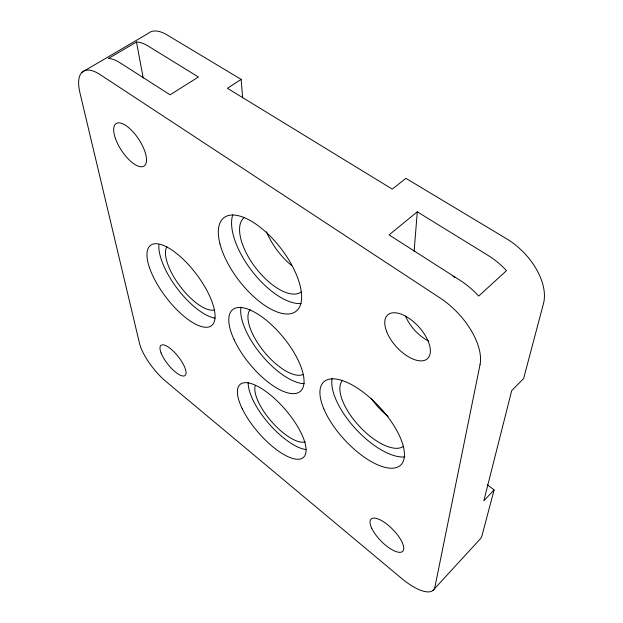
<?xml version="1.0" encoding="UTF-8"?>
<svg xmlns="http://www.w3.org/2000/svg" width="623" height="623" viewBox="0 0 623 623"><rect width="100%" height="100%" fill="white"/><g stroke="black" fill="none" stroke-linecap="round" stroke-linejoin="round"><path stroke-width="0.93" d="M414.116 251.24L417.293 211.82L488.066 255.414A54.349 31.656 46.2 0 1 506.491 270.67L478.698 296.065A55.392 30.472 46.6 0 0 460.085 280.327L389.064 234.894L417.293 211.82M487.17 484.717L494.109 489.88L481.961 535.757A39.646 16.509 44 0 1 479.655 539.58L432.985 590.402M494.109 489.88L483.806 500.845L511.724 390.574L523.585 378.652L543.49 303.541A53.656 32.404 45.9 0 0 506.67 238.843L405.908 178.342L392.249 189.112L227.434 88.302L241.156 79.401L167.089 34.927A45.432 21.042 58.9 0 0 147.986 33.541L82.065 72.221M136.499 41.998L108.503 58.453A46.639 19.547 57.9 0 1 120.114 62.845L170.11 94.828L198.387 76.995L148.258 46.118A45.915 20.458 58.5 0 0 136.499 41.998L143.204 77.992M241.156 79.401L242.635 97.733M388.113 416.476A44.334 20.481 46.9 0 1 371.152 398.385M291.735 265.632A46.18 22.514 52.7 0 1 266.473 231.842M403.564 446.224A44.942 19.656 47.2 0 1 359.175 426.062A44.942 19.656 47.2 0 1 342.541 380.341M404.857 456.893A56.202 24.593 47.1 0 1 355.889 429.13A56.202 24.593 47.1 0 1 332.16 378.309M428.71 341.131A29.203 15.474 47.4 0 1 405.612 316.227M452.952 276.223A28.674 16.097 47.1 0 1 455.226 277.578M301.135 303.557A58.585 27.069 52.5 0 1 251.91 271.013A58.585 27.069 52.5 0 1 232.761 214.834M301.197 291.961A46.842 21.634 52.5 0 1 255.383 267.446A46.842 21.634 52.5 0 1 244.551 217.334M306.103 449.588A47.979 18.207 49.1 0 1 268.552 423.258A47.979 18.207 49.1 0 1 248.203 382.467M305.449 441.785A38.369 14.555 49.1 0 1 272.282 422.402A38.369 14.555 49.1 0 1 255.266 385.653M215.075 318.112A50.074 19.625 52.9 0 1 177.68 289.088A50.074 19.625 52.9 0 1 158.912 244.792M214.047 310.052A40.043 15.684 52.9 0 1 179.611 285.63A40.043 15.684 52.9 0 1 166.964 246.646M304.203 383.659A52.651 22.023 50.4 0 1 261.224 354.643A52.651 22.023 50.4 0 1 241.015 307.061M302.887 374.579A42.099 17.608 50.4 0 1 263.895 351.52A42.099 17.608 50.4 0 1 250.096 309.623M480.029 364.704L434.947 586.897A40.978 14.687 45.1 0 1 401.399 578.245L166.006 381.541A34.242 11.128 51.5 0 1 139.49 343.273L79.923 92.741A47.153 18.885 57.5 0 1 100.225 74.659L440.188 298.051A56.14 29.585 46.8 0 1 480.029 364.704M161.116 353.031A19.313 6.44 51.4 0 0 183.614 376.027A19.313 6.44 51.4 0 0 174.339 352.19A19.313 6.44 51.4 0 0 161.116 353.031M323.859 408.929A56.646 23.97 47.3 0 0 396.796 467.414A56.646 23.97 47.3 0 0 365.919 394.281A56.646 23.97 47.3 0 0 323.859 408.929M371.651 528.109A22.56 8.255 45.6 0 0 400.737 552.266A22.56 8.255 45.6 0 0 388.285 525.29A22.56 8.255 45.6 0 0 371.651 528.109M115.465 138.586A25.442 10.287 56.6 0 0 143.882 166.185A25.442 10.287 56.6 0 0 130.923 129.677A25.442 10.287 56.6 0 0 115.465 138.586M386.681 331.654A29.577 15.007 47.6 0 0 425.961 359.744A29.577 15.007 47.6 0 0 410.059 319.023A29.577 15.007 47.6 0 0 386.681 331.654M219.966 243.897A59.068 26.407 52.4 0 0 290.045 313.79A59.068 26.407 52.4 0 0 269.821 235.79A59.068 26.407 52.4 0 0 219.966 243.897M242.269 408.789A48.306 17.709 49.1 0 0 301.703 458.52A48.306 17.709 49.1 0 0 271.153 395.566A48.306 17.709 49.1 0 0 242.269 408.789M149.458 267.602A50.432 19.095 52.8 0 0 207.918 327.145A50.432 19.095 52.8 0 0 185.685 261.715A50.432 19.095 52.8 0 0 149.458 267.602M234.162 339.823A53.041 21.455 50.4 0 0 299.328 392.069A53.041 21.455 50.4 0 0 265.733 319.77A53.041 21.455 50.4 0 0 234.162 339.823"/></g></svg>
